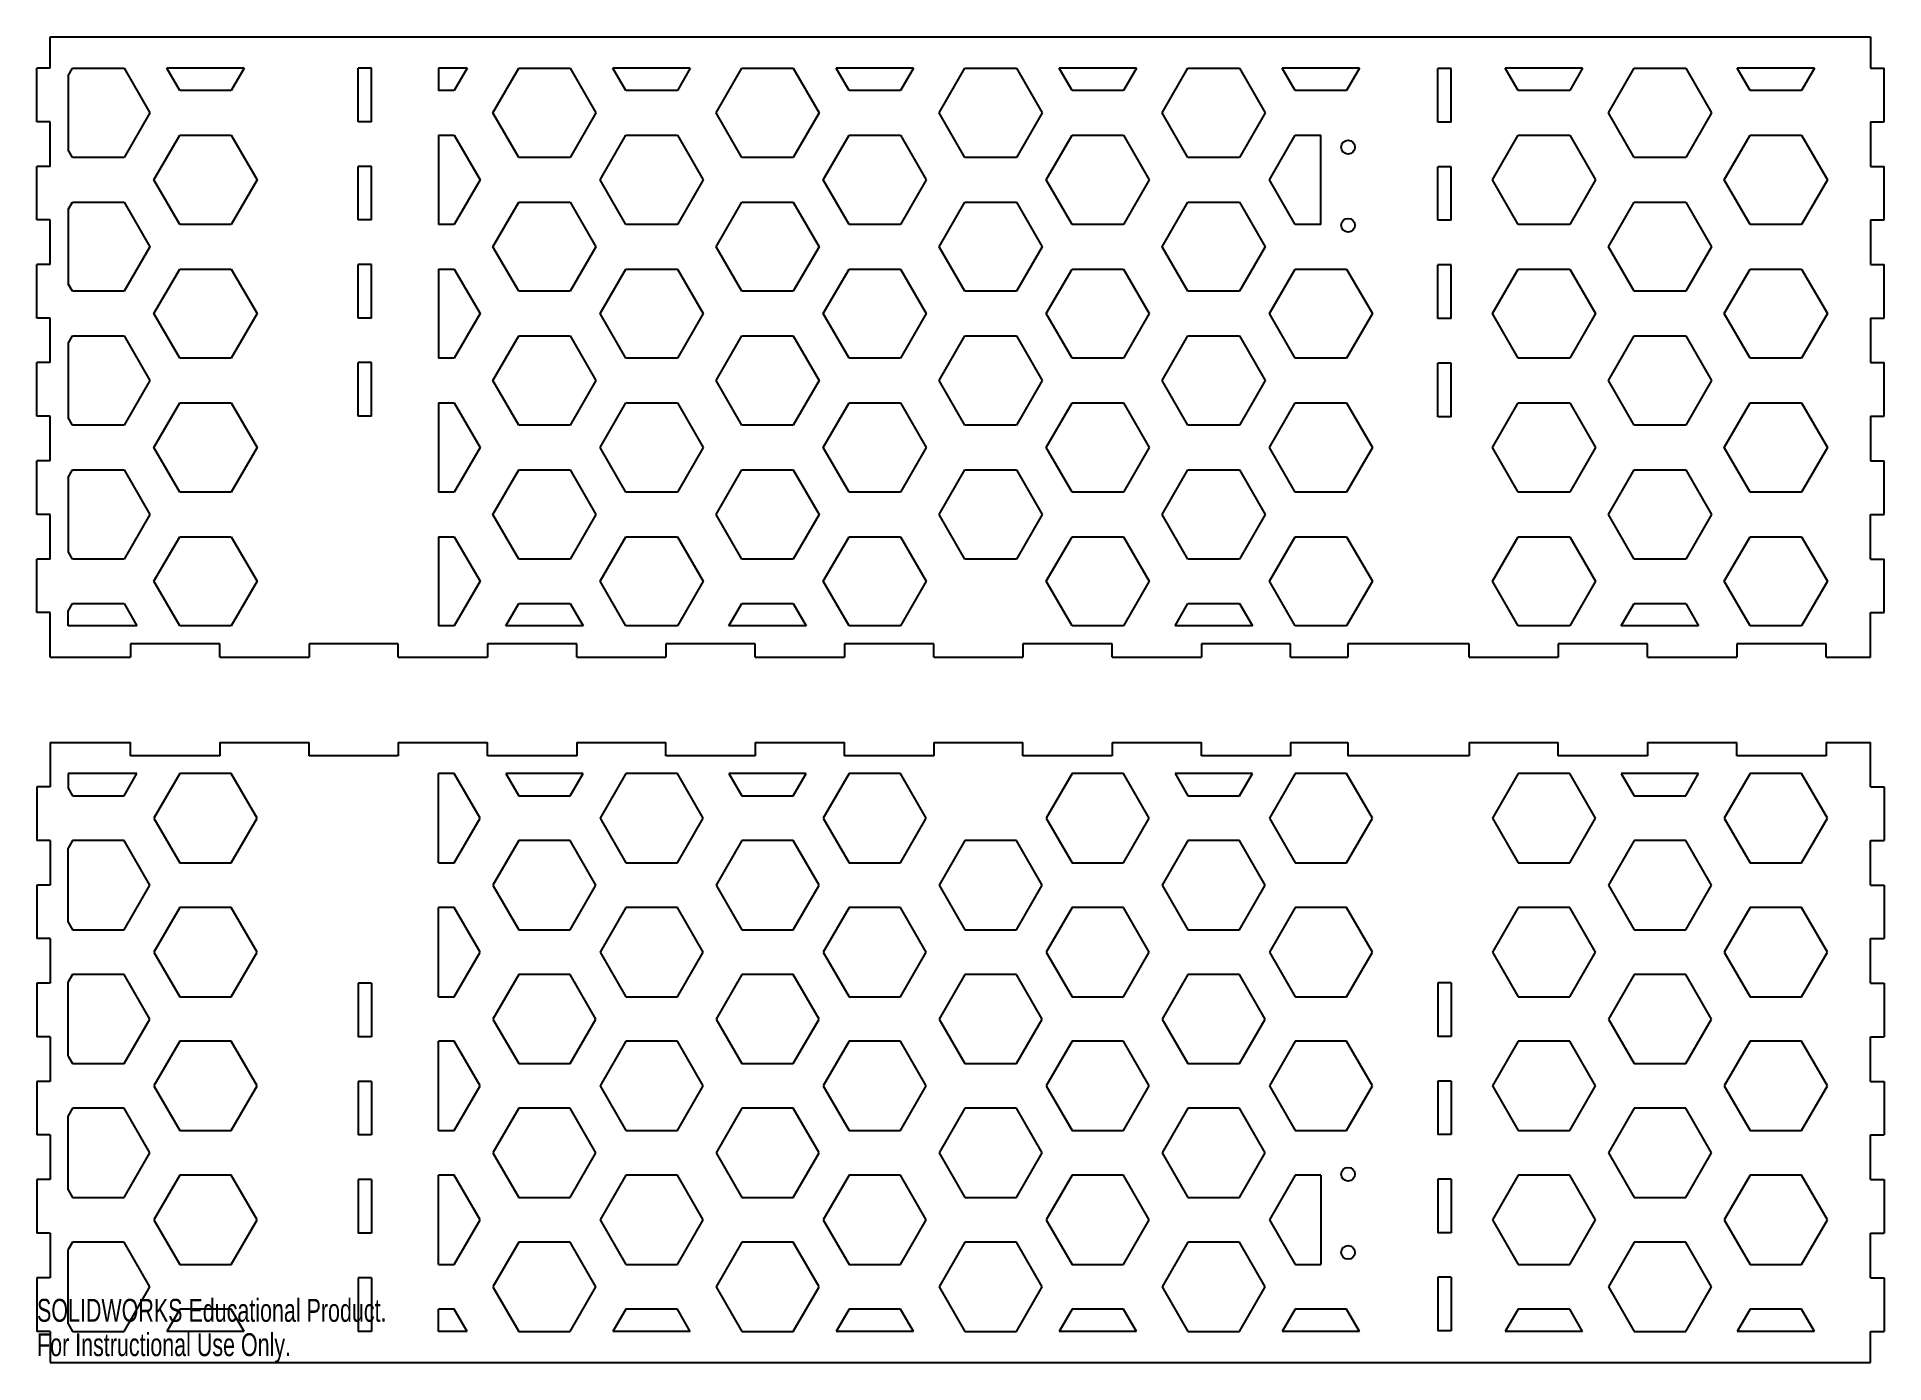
# Model space of a CAD drawing. Header units: inches. Extents: x 0 to 16.3, y 0 to 11.7.
import ezdxf

# ---------------------------------------------------------------- set-up
doc = ezdxf.new("R2010")
doc.units = ezdxf.units.IN
doc.header["$MEASUREMENT"] = 0
doc.styles.add('SLDTEXTSTYLE0', font='TXT', dxfattribs={"width": 0.7})

msp = doc.modelspace()

# ---------------------------------------------------------------- linework, layer by layer
at = {"color": 7, "linetype": 'Continuous', "lineweight": 25}
for p, q in [((0.117, 11.422), (0.117, 11.698)), ((0.117, 11.698), (16.18, 11.698)), ((16.18, 11.698), (16.18, 11.422)), ((0.117, 11.422), (-0.001, 11.422)), ((-0.001, 10.95), (-0.001, 11.422)), ((0.275, 11.355), (0.313, 11.422)), ((0.313, 11.422), (0.768, 11.422)), ((0.768, 11.422), (0.995, 11.028)), ((1.827, 11.422), (1.145, 11.422)), ((1.259, 11.225), (1.145, 11.422)), ((1.827, 11.422), (1.714, 11.225)), ((2.952, 11.422), (2.834, 11.422)), ((2.834, 10.95), (2.834, 11.422)), ((2.952, 10.95), (2.952, 11.422)), ((3.796, 11.422), (3.542, 11.422)), ((3.542, 11.422), (3.542, 11.225)), ((3.796, 11.422), (3.682, 11.225)), ((4.023, 11.028), (4.25, 11.422)), ((4.25, 11.422), (4.705, 11.422)), ((4.705, 11.422), (4.932, 11.028)), ((5.764, 11.422), (5.082, 11.422)), ((5.196, 11.225), (5.082, 11.422)), ((5.764, 11.422), (5.651, 11.225)), ((5.992, 11.028), (6.219, 11.422)), ((6.219, 11.422), (6.673, 11.422)), ((6.673, 11.422), (6.901, 11.028)), ((7.733, 11.422), (7.051, 11.422)), ((7.165, 11.225), (7.051, 11.422)), ((7.733, 11.422), (7.619, 11.225)), ((7.96, 11.028), (8.187, 11.422)), ((8.187, 11.422), (8.642, 11.422)), ((8.642, 11.422), (8.869, 11.028)), ((9.701, 11.422), (9.019, 11.422)), ((9.133, 11.225), (9.019, 11.422)), ((9.701, 11.422), (9.588, 11.225)), ((9.929, 11.028), (10.156, 11.422)), ((10.156, 11.422), (10.611, 11.422)), ((10.611, 11.422), (10.838, 11.028)), ((11.67, 11.422), (10.988, 11.422)), ((11.102, 11.225), (10.988, 11.422)), ((11.67, 11.422), (11.556, 11.225)), ((12.479, 11.418), (12.361, 11.418)), ((12.361, 10.946), (12.361, 11.418)), ((12.479, 10.946), (12.479, 11.418)), ((13.638, 11.422), (12.956, 11.422)), ((13.07, 11.225), (12.956, 11.422)), ((13.638, 11.422), (13.525, 11.225)), ((13.866, 11.028), (14.093, 11.422)), ((14.093, 11.422), (14.548, 11.422)), ((14.548, 11.422), (14.775, 11.028)), ((15.684, 11.422), (15.002, 11.422)), ((15.116, 11.225), (15.002, 11.422)), ((15.684, 11.422), (15.57, 11.225)), ((16.18, 11.422), (16.298, 11.422)), ((16.298, 10.95), (16.298, 11.422)), ((0.275, 11.355), (0.275, 10.702)), ((1.714, 11.225), (1.259, 11.225)), ((3.682, 11.225), (3.542, 11.225)), ((5.651, 11.225), (5.196, 11.225)), ((7.619, 11.225), (7.165, 11.225)), ((9.588, 11.225), (9.133, 11.225)), ((11.556, 11.225), (11.102, 11.225)), ((13.525, 11.225), (13.07, 11.225)), ((15.57, 11.225), (15.116, 11.225)), ((0.117, 10.95), (-0.001, 10.95)), ((0.117, 10.556), (0.117, 10.95)), ((0.995, 11.028), (0.768, 10.635)), ((2.952, 10.95), (2.834, 10.95)), ((4.25, 10.635), (4.023, 11.028)), ((4.932, 11.028), (4.705, 10.635)), ((6.219, 10.635), (5.992, 11.028)), ((6.901, 11.028), (6.673, 10.635)), ((8.187, 10.635), (7.96, 11.028)), ((8.869, 11.028), (8.642, 10.635)), ((10.156, 10.635), (9.929, 11.028)), ((10.838, 11.028), (10.611, 10.635)), ((12.479, 10.946), (12.361, 10.946)), ((14.093, 10.635), (13.866, 11.028)), ((14.775, 11.028), (14.548, 10.635)), ((16.18, 10.95), (16.298, 10.95)), ((16.18, 10.95), (16.18, 10.556)), ((1.032, 10.438), (1.259, 10.832)), ((1.259, 10.832), (1.714, 10.832)), ((1.714, 10.832), (1.941, 10.438)), ((3.542, 10.832), (3.542, 10.044)), ((3.542, 10.832), (3.682, 10.832)), ((3.682, 10.832), (3.909, 10.438)), ((4.969, 10.438), (5.196, 10.832)), ((5.196, 10.832), (5.651, 10.832)), ((5.651, 10.832), (5.878, 10.438)), ((6.937, 10.438), (7.165, 10.832)), ((7.165, 10.832), (7.619, 10.832)), ((7.619, 10.832), (7.846, 10.438)), ((8.906, 10.438), (9.133, 10.832)), ((9.133, 10.832), (9.588, 10.832)), ((9.588, 10.832), (9.815, 10.438)), ((10.874, 10.438), (11.102, 10.832)), ((11.102, 10.832), (11.329, 10.832)), ((11.329, 10.044), (11.329, 10.832)), ((12.843, 10.438), (13.07, 10.832)), ((13.07, 10.832), (13.525, 10.832)), ((13.525, 10.832), (13.752, 10.438)), ((14.888, 10.438), (15.116, 10.832)), ((15.116, 10.832), (15.57, 10.832)), ((15.57, 10.832), (15.798, 10.438)), ((0.313, 10.635), (0.275, 10.702)), ((0.768, 10.635), (0.313, 10.635)), ((4.705, 10.635), (4.25, 10.635)), ((6.673, 10.635), (6.219, 10.635)), ((8.642, 10.635), (8.187, 10.635)), ((10.611, 10.635), (10.156, 10.635)), ((14.548, 10.635), (14.093, 10.635)), ((0.117, 10.556), (-0.001, 10.556)), ((-0.001, 10.084), (-0.001, 10.556)), ((1.259, 10.044), (1.032, 10.438)), ((1.941, 10.438), (1.714, 10.044)), ((2.952, 10.556), (2.834, 10.556)), ((2.834, 10.084), (2.834, 10.556)), ((2.952, 10.084), (2.952, 10.556)), ((3.909, 10.438), (3.682, 10.044)), ((5.196, 10.044), (4.969, 10.438)), ((5.878, 10.438), (5.651, 10.044)), ((7.165, 10.044), (6.937, 10.438)), ((7.846, 10.438), (7.619, 10.044)), ((9.133, 10.044), (8.906, 10.438)), ((9.815, 10.438), (9.588, 10.044)), ((11.102, 10.044), (10.874, 10.438)), ((12.479, 10.552), (12.361, 10.552)), ((12.361, 10.08), (12.361, 10.552)), ((12.479, 10.08), (12.479, 10.552)), ((13.07, 10.044), (12.843, 10.438)), ((13.752, 10.438), (13.525, 10.044)), ((15.116, 10.044), (14.888, 10.438)), ((15.798, 10.438), (15.57, 10.044)), ((16.18, 10.556), (16.298, 10.556)), ((16.298, 10.084), (16.298, 10.556)), ((0.275, 10.174), (0.313, 10.241)), ((0.275, 10.174), (0.275, 9.52)), ((0.313, 10.241), (0.768, 10.241)), ((0.768, 10.241), (0.995, 9.847)), ((4.023, 9.847), (4.25, 10.241)), ((4.25, 10.241), (4.705, 10.241)), ((4.705, 10.241), (4.932, 9.847)), ((5.992, 9.847), (6.219, 10.241)), ((6.219, 10.241), (6.673, 10.241)), ((6.673, 10.241), (6.901, 9.847)), ((7.96, 9.847), (8.187, 10.241)), ((8.187, 10.241), (8.642, 10.241)), ((8.642, 10.241), (8.869, 9.847)), ((9.929, 9.847), (10.156, 10.241)), ((10.156, 10.241), (10.611, 10.241)), ((10.611, 10.241), (10.838, 9.847)), ((13.866, 9.847), (14.093, 10.241)), ((14.093, 10.241), (14.548, 10.241)), ((14.548, 10.241), (14.775, 9.847)), ((0.117, 10.084), (-0.001, 10.084)), ((0.117, 9.69), (0.117, 10.084)), ((1.714, 10.044), (1.259, 10.044)), ((2.952, 10.084), (2.834, 10.084)), ((3.682, 10.044), (3.542, 10.044)), ((5.651, 10.044), (5.196, 10.044)), ((7.619, 10.044), (7.165, 10.044)), ((9.588, 10.044), (9.133, 10.044)), ((11.329, 10.044), (11.102, 10.044)), ((12.479, 10.08), (12.361, 10.08)), ((13.525, 10.044), (13.07, 10.044)), ((15.57, 10.044), (15.116, 10.044)), ((16.18, 10.084), (16.298, 10.084)), ((16.18, 10.084), (16.18, 9.69)), ((0.995, 9.847), (0.768, 9.454)), ((4.25, 9.454), (4.023, 9.847)), ((4.932, 9.847), (4.705, 9.454)), ((6.219, 9.454), (5.992, 9.847)), ((6.901, 9.847), (6.673, 9.454)), ((8.187, 9.454), (7.96, 9.847)), ((8.869, 9.847), (8.642, 9.454)), ((10.156, 9.454), (9.929, 9.847)), ((10.838, 9.847), (10.611, 9.454)), ((14.093, 9.454), (13.866, 9.847)), ((14.775, 9.847), (14.548, 9.454)), ((-0.001, 9.217), (-0.001, 9.69)), ((0.117, 9.69), (-0.001, 9.69)), ((1.032, 9.257), (1.259, 9.65)), ((1.259, 9.65), (1.714, 9.65)), ((1.714, 9.65), (1.941, 9.257)), ((2.952, 9.69), (2.834, 9.69)), ((2.834, 9.217), (2.834, 9.69)), ((2.952, 9.217), (2.952, 9.69)), ((3.542, 9.65), (3.542, 8.863)), ((3.542, 9.65), (3.682, 9.65)), ((3.682, 9.65), (3.909, 9.257)), ((4.969, 9.257), (5.196, 9.65)), ((5.196, 9.65), (5.651, 9.65)), ((5.651, 9.65), (5.878, 9.257)), ((6.937, 9.257), (7.165, 9.65)), ((7.165, 9.65), (7.619, 9.65)), ((7.619, 9.65), (7.846, 9.257)), ((8.906, 9.257), (9.133, 9.65)), ((9.133, 9.65), (9.588, 9.65)), ((9.588, 9.65), (9.815, 9.257)), ((10.874, 9.257), (11.102, 9.65)), ((11.102, 9.65), (11.556, 9.65)), ((11.556, 9.65), (11.783, 9.257)), ((12.479, 9.686), (12.361, 9.686)), ((12.361, 9.213), (12.361, 9.686)), ((12.479, 9.213), (12.479, 9.686)), ((12.843, 9.257), (13.07, 9.65)), ((13.07, 9.65), (13.525, 9.65)), ((13.525, 9.65), (13.752, 9.257)), ((14.888, 9.257), (15.116, 9.65)), ((15.116, 9.65), (15.57, 9.65)), ((15.57, 9.65), (15.798, 9.257)), ((16.18, 9.69), (16.298, 9.69)), ((16.298, 9.217), (16.298, 9.69)), ((0.313, 9.454), (0.275, 9.52)), ((0.768, 9.454), (0.313, 9.454)), ((4.705, 9.454), (4.25, 9.454)), ((6.673, 9.454), (6.219, 9.454)), ((8.642, 9.454), (8.187, 9.454)), ((10.611, 9.454), (10.156, 9.454)), ((14.548, 9.454), (14.093, 9.454)), ((0.117, 9.217), (-0.001, 9.217)), ((0.117, 8.824), (0.117, 9.217)), ((1.259, 8.863), (1.032, 9.257)), ((1.941, 9.257), (1.714, 8.863)), ((2.952, 9.217), (2.834, 9.217)), ((3.909, 9.257), (3.682, 8.863)), ((5.196, 8.863), (4.969, 9.257)), ((5.878, 9.257), (5.651, 8.863)), ((7.165, 8.863), (6.937, 9.257)), ((7.846, 9.257), (7.619, 8.863)), ((9.133, 8.863), (8.906, 9.257)), ((9.815, 9.257), (9.588, 8.863)), ((11.102, 8.863), (10.874, 9.257)), ((11.783, 9.257), (11.556, 8.863)), ((12.479, 9.213), (12.361, 9.213)), ((13.07, 8.863), (12.843, 9.257)), ((13.752, 9.257), (13.525, 8.863)), ((15.116, 8.863), (14.888, 9.257)), ((15.798, 9.257), (15.57, 8.863)), ((16.18, 9.217), (16.298, 9.217)), ((16.18, 9.217), (16.18, 8.824)), ((0.275, 8.993), (0.313, 9.06)), ((0.275, 8.993), (0.275, 8.339)), ((0.313, 9.06), (0.768, 9.06)), ((0.768, 9.06), (0.995, 8.666)), ((4.023, 8.666), (4.25, 9.06)), ((4.25, 9.06), (4.705, 9.06)), ((4.705, 9.06), (4.932, 8.666)), ((5.992, 8.666), (6.219, 9.06)), ((6.219, 9.06), (6.673, 9.06)), ((6.673, 9.06), (6.901, 8.666)), ((7.96, 8.666), (8.187, 9.06)), ((8.187, 9.06), (8.642, 9.06)), ((8.642, 9.06), (8.869, 8.666)), ((9.929, 8.666), (10.156, 9.06)), ((10.156, 9.06), (10.611, 9.06)), ((10.611, 9.06), (10.838, 8.666)), ((13.866, 8.666), (14.093, 9.06)), ((14.093, 9.06), (14.548, 9.06)), ((14.548, 9.06), (14.775, 8.666)), ((-0.001, 8.351), (-0.001, 8.824)), ((0.117, 8.824), (-0.001, 8.824)), ((1.714, 8.863), (1.259, 8.863)), ((2.952, 8.824), (2.834, 8.824)), ((2.834, 8.351), (2.834, 8.824)), ((2.952, 8.351), (2.952, 8.824)), ((3.682, 8.863), (3.542, 8.863)), ((5.651, 8.863), (5.196, 8.863)), ((7.619, 8.863), (7.165, 8.863)), ((9.588, 8.863), (9.133, 8.863)), ((11.556, 8.863), (11.102, 8.863)), ((12.479, 8.82), (12.361, 8.82)), ((12.361, 8.347), (12.361, 8.82)), ((12.479, 8.347), (12.479, 8.82)), ((13.525, 8.863), (13.07, 8.863)), ((15.57, 8.863), (15.116, 8.863)), ((16.18, 8.824), (16.298, 8.824)), ((16.298, 8.351), (16.298, 8.824)), ((0.995, 8.666), (0.768, 8.272)), ((4.25, 8.272), (4.023, 8.666)), ((4.932, 8.666), (4.705, 8.272)), ((6.219, 8.272), (5.992, 8.666)), ((6.901, 8.666), (6.673, 8.272)), ((8.187, 8.272), (7.96, 8.666)), ((8.869, 8.666), (8.642, 8.272)), ((10.156, 8.272), (9.929, 8.666)), ((10.838, 8.666), (10.611, 8.272)), ((14.093, 8.272), (13.866, 8.666)), ((14.775, 8.666), (14.548, 8.272)), ((0.117, 8.351), (-0.001, 8.351)), ((0.117, 7.958), (0.117, 8.351)), ((0.313, 8.272), (0.275, 8.339)), ((1.032, 8.076), (1.259, 8.469)), ((1.259, 8.469), (1.714, 8.469)), ((1.714, 8.469), (1.941, 8.076)), ((2.952, 8.351), (2.834, 8.351)), ((3.542, 8.469), (3.542, 7.682)), ((3.542, 8.469), (3.682, 8.469)), ((3.682, 8.469), (3.909, 8.076)), ((4.969, 8.076), (5.196, 8.469)), ((5.196, 8.469), (5.651, 8.469)), ((5.651, 8.469), (5.878, 8.076)), ((6.937, 8.076), (7.165, 8.469)), ((7.165, 8.469), (7.619, 8.469)), ((7.619, 8.469), (7.846, 8.076)), ((8.906, 8.076), (9.133, 8.469)), ((9.133, 8.469), (9.588, 8.469)), ((9.588, 8.469), (9.815, 8.076)), ((10.874, 8.076), (11.102, 8.469)), ((11.102, 8.469), (11.556, 8.469)), ((11.556, 8.469), (11.783, 8.076)), ((12.479, 8.347), (12.361, 8.347)), ((12.843, 8.076), (13.07, 8.469)), ((13.07, 8.469), (13.525, 8.469)), ((13.525, 8.469), (13.752, 8.076)), ((14.888, 8.076), (15.116, 8.469)), ((15.116, 8.469), (15.57, 8.469)), ((15.57, 8.469), (15.798, 8.076)), ((16.18, 8.351), (16.298, 8.351)), ((16.18, 8.351), (16.18, 7.958)), ((0.768, 8.272), (0.313, 8.272)), ((4.705, 8.272), (4.25, 8.272)), ((6.673, 8.272), (6.219, 8.272)), ((8.642, 8.272), (8.187, 8.272)), ((10.611, 8.272), (10.156, 8.272)), ((14.548, 8.272), (14.093, 8.272)), ((1.259, 7.682), (1.032, 8.076)), ((1.941, 8.076), (1.714, 7.682)), ((3.909, 8.076), (3.682, 7.682)), ((5.196, 7.682), (4.969, 8.076)), ((5.878, 8.076), (5.651, 7.682)), ((7.165, 7.682), (6.937, 8.076)), ((7.846, 8.076), (7.619, 7.682)), ((9.133, 7.682), (8.906, 8.076)), ((9.815, 8.076), (9.588, 7.682)), ((11.102, 7.682), (10.874, 8.076)), ((11.783, 8.076), (11.556, 7.682)), ((13.07, 7.682), (12.843, 8.076)), ((13.752, 8.076), (13.525, 7.682)), ((15.116, 7.682), (14.888, 8.076)), ((15.798, 8.076), (15.57, 7.682)), ((-0.001, 7.485), (-0.001, 7.958)), ((0.117, 7.958), (-0.001, 7.958)), ((0.275, 7.812), (0.313, 7.879)), ((0.313, 7.879), (0.768, 7.879)), ((0.768, 7.879), (0.995, 7.485)), ((4.023, 7.485), (4.25, 7.879)), ((4.25, 7.879), (4.705, 7.879)), ((4.705, 7.879), (4.932, 7.485)), ((5.992, 7.485), (6.219, 7.879)), ((6.219, 7.879), (6.673, 7.879)), ((6.673, 7.879), (6.901, 7.485)), ((7.96, 7.485), (8.187, 7.879)), ((8.187, 7.879), (8.642, 7.879)), ((8.642, 7.879), (8.869, 7.485)), ((9.929, 7.485), (10.156, 7.879)), ((10.156, 7.879), (10.611, 7.879)), ((10.611, 7.879), (10.838, 7.485)), ((13.866, 7.485), (14.093, 7.879)), ((14.093, 7.879), (14.548, 7.879)), ((14.548, 7.879), (14.775, 7.485)), ((16.18, 7.958), (16.298, 7.958)), ((16.298, 7.485), (16.298, 7.958)), ((0.275, 7.812), (0.275, 7.158)), ((1.714, 7.682), (1.259, 7.682)), ((3.682, 7.682), (3.542, 7.682)), ((5.651, 7.682), (5.196, 7.682)), ((7.619, 7.682), (7.165, 7.682)), ((9.588, 7.682), (9.133, 7.682)), ((11.556, 7.682), (11.102, 7.682)), ((13.525, 7.682), (13.07, 7.682)), ((15.57, 7.682), (15.116, 7.682)), ((0.117, 7.485), (-0.001, 7.485)), ((0.117, 7.091), (0.117, 7.485)), ((0.995, 7.485), (0.768, 7.091)), ((4.25, 7.091), (4.023, 7.485)), ((4.932, 7.485), (4.705, 7.091)), ((6.219, 7.091), (5.992, 7.485)), ((6.901, 7.485), (6.673, 7.091)), ((8.187, 7.091), (7.96, 7.485)), ((8.869, 7.485), (8.642, 7.091)), ((10.156, 7.091), (9.929, 7.485)), ((10.838, 7.485), (10.611, 7.091)), ((14.093, 7.091), (13.866, 7.485)), ((14.775, 7.485), (14.548, 7.091)), ((16.18, 7.485), (16.298, 7.485)), ((16.18, 7.091), (16.18, 7.485)), ((1.032, 6.895), (1.259, 7.288)), ((1.259, 7.288), (1.714, 7.288)), ((1.714, 7.288), (1.941, 6.895)), ((3.542, 7.288), (3.542, 6.501)), ((3.542, 7.288), (3.682, 7.288)), ((3.682, 7.288), (3.909, 6.895)), ((4.969, 6.895), (5.196, 7.288)), ((5.196, 7.288), (5.651, 7.288)), ((5.651, 7.288), (5.878, 6.895)), ((6.937, 6.895), (7.165, 7.288)), ((7.165, 7.288), (7.619, 7.288)), ((7.619, 7.288), (7.846, 6.895)), ((8.906, 6.895), (9.133, 7.288)), ((9.133, 7.288), (9.588, 7.288)), ((9.588, 7.288), (9.815, 6.895)), ((10.874, 6.895), (11.102, 7.288)), ((11.102, 7.288), (11.556, 7.288)), ((11.556, 7.288), (11.783, 6.895)), ((12.843, 6.895), (13.07, 7.288)), ((13.07, 7.288), (13.525, 7.288)), ((13.525, 7.288), (13.752, 6.895)), ((14.888, 6.895), (15.116, 7.288)), ((15.116, 7.288), (15.57, 7.288)), ((15.57, 7.288), (15.798, 6.895)), ((-0.001, 6.619), (-0.001, 7.091)), ((0.117, 7.091), (-0.001, 7.091)), ((0.313, 7.091), (0.275, 7.158)), ((0.768, 7.091), (0.313, 7.091)), ((4.705, 7.091), (4.25, 7.091)), ((6.673, 7.091), (6.219, 7.091)), ((8.642, 7.091), (8.187, 7.091)), ((10.611, 7.091), (10.156, 7.091)), ((14.548, 7.091), (14.093, 7.091)), ((16.18, 7.091), (16.298, 7.091)), ((16.298, 6.619), (16.298, 7.091)), ((1.259, 6.501), (1.032, 6.895)), ((1.941, 6.895), (1.714, 6.501)), ((3.909, 6.895), (3.682, 6.501)), ((5.196, 6.501), (4.969, 6.895)), ((5.878, 6.895), (5.651, 6.501)), ((7.165, 6.501), (6.937, 6.895)), ((7.846, 6.895), (7.619, 6.501)), ((9.133, 6.501), (8.906, 6.895)), ((9.815, 6.895), (9.588, 6.501)), ((11.102, 6.501), (10.874, 6.895)), ((11.783, 6.895), (11.556, 6.501)), ((13.07, 6.501), (12.843, 6.895)), ((13.752, 6.895), (13.525, 6.501)), ((15.116, 6.501), (14.888, 6.895)), ((15.798, 6.895), (15.57, 6.501)), ((0.275, 6.631), (0.313, 6.698)), ((0.313, 6.698), (0.768, 6.698)), ((0.768, 6.698), (0.882, 6.501)), ((4.137, 6.501), (4.25, 6.698)), ((4.25, 6.698), (4.705, 6.698)), ((4.705, 6.698), (4.819, 6.501)), ((6.105, 6.501), (6.219, 6.698)), ((6.219, 6.698), (6.673, 6.698)), ((6.673, 6.698), (6.787, 6.501)), ((10.042, 6.501), (10.156, 6.698)), ((10.156, 6.698), (10.611, 6.698)), ((10.611, 6.698), (10.724, 6.501)), ((13.979, 6.501), (14.093, 6.698)), ((14.093, 6.698), (14.548, 6.698)), ((14.548, 6.698), (14.661, 6.501)), ((0.117, 6.619), (-0.001, 6.619)), ((0.117, 6.225), (0.117, 6.619)), ((0.275, 6.501), (0.275, 6.631)), ((16.18, 6.619), (16.298, 6.619)), ((16.18, 6.225), (16.18, 6.619)), ((0.882, 6.501), (0.275, 6.501)), ((1.714, 6.501), (1.259, 6.501)), ((3.682, 6.501), (3.542, 6.501)), ((4.819, 6.501), (4.137, 6.501)), ((5.651, 6.501), (5.196, 6.501)), ((6.787, 6.501), (6.105, 6.501)), ((7.619, 6.501), (7.165, 6.501)), ((9.588, 6.501), (9.133, 6.501)), ((10.724, 6.501), (10.042, 6.501)), ((11.556, 6.501), (11.102, 6.501)), ((13.525, 6.501), (13.07, 6.501)), ((14.661, 6.501), (13.979, 6.501)), ((15.57, 6.501), (15.116, 6.501)), ((0.117, 6.225), (0.826, 6.225)), ((1.613, 6.343), (0.826, 6.343)), ((0.826, 6.343), (0.826, 6.225)), ((1.613, 6.225), (1.613, 6.343)), ((1.613, 6.225), (2.401, 6.225)), ((3.188, 6.343), (2.401, 6.343)), ((2.401, 6.343), (2.401, 6.225)), ((3.188, 6.225), (3.188, 6.343)), ((3.188, 6.225), (3.976, 6.225)), ((4.763, 6.343), (3.976, 6.343)), ((3.976, 6.343), (3.976, 6.225)), ((4.763, 6.225), (4.763, 6.343)), ((4.763, 6.225), (5.55, 6.225)), ((6.338, 6.343), (5.55, 6.343)), ((5.55, 6.343), (5.55, 6.225)), ((6.338, 6.225), (6.338, 6.343)), ((6.338, 6.225), (7.125, 6.225)), ((7.913, 6.343), (7.125, 6.343)), ((7.125, 6.343), (7.125, 6.225)), ((7.913, 6.225), (7.913, 6.343)), ((7.913, 6.225), (8.7, 6.225)), ((9.487, 6.343), (8.7, 6.343)), ((8.7, 6.343), (8.7, 6.225)), ((9.487, 6.225), (9.487, 6.343)), ((9.487, 6.225), (10.275, 6.225)), ((11.062, 6.343), (10.275, 6.343)), ((10.275, 6.343), (10.275, 6.225)), ((11.062, 6.225), (11.062, 6.343)), ((11.062, 6.225), (11.566, 6.225)), ((12.637, 6.343), (11.566, 6.343)), ((11.566, 6.343), (11.566, 6.225)), ((12.637, 6.225), (12.637, 6.343)), ((12.637, 6.225), (13.424, 6.225)), ((14.212, 6.343), (13.424, 6.343)), ((13.424, 6.343), (13.424, 6.225)), ((14.212, 6.225), (14.212, 6.343)), ((14.212, 6.225), (14.999, 6.225)), ((15.787, 6.343), (14.999, 6.343)), ((14.999, 6.343), (14.999, 6.225)), ((15.787, 6.225), (15.787, 6.343)), ((15.787, 6.225), (16.18, 6.225)), ((0.117, 5.474), (0.117, 5.08)), ((0.117, 5.474), (0.826, 5.474)), ((0.826, 5.356), (0.826, 5.474)), ((1.613, 5.474), (1.613, 5.356)), ((1.613, 5.474), (2.401, 5.474)), ((2.401, 5.356), (2.401, 5.474)), ((3.188, 5.474), (3.188, 5.356)), ((3.188, 5.474), (3.976, 5.474)), ((3.976, 5.356), (3.976, 5.474)), ((4.763, 5.474), (4.763, 5.356)), ((4.763, 5.474), (5.55, 5.474)), ((5.55, 5.356), (5.55, 5.474)), ((6.338, 5.474), (6.338, 5.356)), ((6.338, 5.474), (7.125, 5.474)), ((7.125, 5.356), (7.125, 5.474)), ((7.913, 5.474), (7.913, 5.356)), ((7.913, 5.474), (8.7, 5.474)), ((8.7, 5.356), (8.7, 5.474)), ((9.487, 5.474), (9.487, 5.356)), ((9.487, 5.474), (10.275, 5.474)), ((10.275, 5.356), (10.275, 5.474)), ((11.062, 5.474), (11.062, 5.356)), ((11.062, 5.474), (11.566, 5.474)), ((11.566, 5.474), (11.566, 5.356)), ((12.637, 5.474), (12.637, 5.356)), ((12.637, 5.474), (13.424, 5.474)), ((13.424, 5.356), (13.424, 5.474)), ((14.212, 5.474), (14.212, 5.356)), ((14.212, 5.474), (14.999, 5.474)), ((14.999, 5.356), (14.999, 5.474)), ((15.787, 5.474), (15.787, 5.356)), ((15.787, 5.474), (16.18, 5.474)), ((16.18, 5.08), (16.18, 5.474)), ((1.613, 5.356), (0.826, 5.356)), ((3.188, 5.356), (2.401, 5.356)), ((4.763, 5.356), (3.976, 5.356)), ((6.338, 5.356), (5.55, 5.356)), ((7.913, 5.356), (7.125, 5.356)), ((9.487, 5.356), (8.7, 5.356)), ((11.062, 5.356), (10.275, 5.356)), ((12.637, 5.356), (11.566, 5.356)), ((14.212, 5.356), (13.424, 5.356)), ((15.787, 5.356), (14.999, 5.356)), ((-0.001, 5.08), (-0.001, 4.608)), ((0.117, 5.08), (-0.001, 5.08)), ((0.882, 5.199), (0.275, 5.199)), ((0.275, 5.199), (0.275, 5.069)), ((0.275, 5.069), (0.313, 5.002)), ((0.768, 5.002), (0.882, 5.199)), ((1.259, 5.199), (1.032, 4.805)), ((1.714, 5.199), (1.259, 5.199)), ((1.941, 4.805), (1.714, 5.199)), ((3.682, 5.199), (3.542, 5.199)), ((3.542, 4.411), (3.542, 5.199)), ((3.909, 4.805), (3.682, 5.199)), ((4.137, 5.199), (4.25, 5.002)), ((4.819, 5.199), (4.137, 5.199)), ((4.705, 5.002), (4.819, 5.199)), ((5.196, 5.199), (4.969, 4.805)), ((5.651, 5.199), (5.196, 5.199)), ((5.878, 4.805), (5.651, 5.199)), ((6.105, 5.199), (6.219, 5.002)), ((6.787, 5.199), (6.105, 5.199)), ((6.673, 5.002), (6.787, 5.199)), ((7.165, 5.199), (6.937, 4.805)), ((7.619, 5.199), (7.165, 5.199)), ((7.846, 4.805), (7.619, 5.199)), ((9.133, 5.199), (8.906, 4.805)), ((9.588, 5.199), (9.133, 5.199)), ((9.815, 4.805), (9.588, 5.199)), ((10.724, 5.199), (10.042, 5.199)), ((10.042, 5.199), (10.156, 5.002)), ((10.611, 5.002), (10.724, 5.199)), ((11.102, 5.199), (10.874, 4.805)), ((11.556, 5.199), (11.102, 5.199)), ((11.783, 4.805), (11.556, 5.199)), ((13.07, 5.199), (12.843, 4.805)), ((13.525, 5.199), (13.07, 5.199)), ((13.752, 4.805), (13.525, 5.199)), ((13.979, 5.199), (14.093, 5.002)), ((14.661, 5.199), (13.979, 5.199)), ((14.548, 5.002), (14.661, 5.199)), ((15.116, 5.199), (14.888, 4.805)), ((15.57, 5.199), (15.116, 5.199)), ((15.798, 4.805), (15.57, 5.199)), ((16.18, 5.08), (16.298, 5.08)), ((16.298, 5.08), (16.298, 4.608)), ((0.313, 5.002), (0.768, 5.002)), ((4.25, 5.002), (4.705, 5.002)), ((6.219, 5.002), (6.673, 5.002)), ((10.156, 5.002), (10.611, 5.002)), ((14.093, 5.002), (14.548, 5.002)), ((1.032, 4.805), (1.259, 4.411)), ((1.714, 4.411), (1.941, 4.805)), ((3.682, 4.411), (3.909, 4.805)), ((4.969, 4.805), (5.196, 4.411)), ((5.651, 4.411), (5.878, 4.805)), ((6.937, 4.805), (7.165, 4.411)), ((7.619, 4.411), (7.846, 4.805)), ((8.906, 4.805), (9.133, 4.411)), ((9.588, 4.411), (9.815, 4.805)), ((10.874, 4.805), (11.102, 4.411)), ((11.556, 4.411), (11.783, 4.805)), ((12.843, 4.805), (13.07, 4.411)), ((13.525, 4.411), (13.752, 4.805)), ((14.888, 4.805), (15.116, 4.411)), ((15.57, 4.411), (15.798, 4.805)), ((0.117, 4.608), (-0.001, 4.608)), ((0.117, 4.608), (0.117, 4.214)), ((0.313, 4.608), (0.275, 4.541)), ((0.768, 4.608), (0.313, 4.608)), ((0.995, 4.214), (0.768, 4.608)), ((4.25, 4.608), (4.023, 4.214)), ((4.705, 4.608), (4.25, 4.608)), ((4.932, 4.214), (4.705, 4.608)), ((6.219, 4.608), (5.992, 4.214)), ((6.673, 4.608), (6.219, 4.608)), ((6.901, 4.214), (6.673, 4.608)), ((8.187, 4.608), (7.96, 4.214)), ((8.642, 4.608), (8.187, 4.608)), ((8.869, 4.214), (8.642, 4.608)), ((10.156, 4.608), (9.929, 4.214)), ((10.611, 4.608), (10.156, 4.608)), ((10.838, 4.214), (10.611, 4.608)), ((14.093, 4.608), (13.866, 4.214)), ((14.548, 4.608), (14.093, 4.608)), ((14.775, 4.214), (14.548, 4.608)), ((16.18, 4.608), (16.298, 4.608)), ((16.18, 4.214), (16.18, 4.608)), ((0.275, 3.887), (0.275, 4.541)), ((1.259, 4.411), (1.714, 4.411)), ((3.542, 4.411), (3.682, 4.411)), ((5.196, 4.411), (5.651, 4.411)), ((7.165, 4.411), (7.619, 4.411)), ((9.133, 4.411), (9.588, 4.411)), ((11.102, 4.411), (11.556, 4.411)), ((13.07, 4.411), (13.525, 4.411)), ((15.116, 4.411), (15.57, 4.411)), ((-0.001, 4.214), (-0.001, 3.742)), ((0.117, 4.214), (-0.001, 4.214)), ((0.768, 3.821), (0.995, 4.214)), ((4.023, 4.214), (4.25, 3.821)), ((4.705, 3.821), (4.932, 4.214)), ((5.992, 4.214), (6.219, 3.821)), ((6.673, 3.821), (6.901, 4.214)), ((7.96, 4.214), (8.187, 3.821)), ((8.642, 3.821), (8.869, 4.214)), ((9.929, 4.214), (10.156, 3.821)), ((10.611, 3.821), (10.838, 4.214)), ((13.866, 4.214), (14.093, 3.821)), ((14.548, 3.821), (14.775, 4.214)), ((16.18, 4.214), (16.298, 4.214)), ((16.298, 4.214), (16.298, 3.742)), ((1.259, 4.017), (1.032, 3.624)), ((1.714, 4.017), (1.259, 4.017)), ((1.941, 3.624), (1.714, 4.017)), ((3.682, 4.017), (3.542, 4.017)), ((3.542, 3.23), (3.542, 4.017)), ((3.909, 3.624), (3.682, 4.017)), ((5.196, 4.017), (4.969, 3.624)), ((5.651, 4.017), (5.196, 4.017)), ((5.878, 3.624), (5.651, 4.017)), ((7.165, 4.017), (6.937, 3.624)), ((7.619, 4.017), (7.165, 4.017)), ((7.846, 3.624), (7.619, 4.017)), ((9.133, 4.017), (8.906, 3.624)), ((9.588, 4.017), (9.133, 4.017)), ((9.815, 3.624), (9.588, 4.017)), ((11.102, 4.017), (10.874, 3.624)), ((11.556, 4.017), (11.102, 4.017)), ((11.783, 3.624), (11.556, 4.017)), ((13.07, 4.017), (12.843, 3.624)), ((13.525, 4.017), (13.07, 4.017)), ((13.752, 3.624), (13.525, 4.017)), ((15.116, 4.017), (14.888, 3.624)), ((15.57, 4.017), (15.116, 4.017)), ((15.798, 3.624), (15.57, 4.017)), ((0.275, 3.887), (0.313, 3.821)), ((0.313, 3.821), (0.768, 3.821)), ((4.25, 3.821), (4.705, 3.821)), ((6.219, 3.821), (6.673, 3.821)), ((8.187, 3.821), (8.642, 3.821)), ((10.156, 3.821), (10.611, 3.821)), ((14.093, 3.821), (14.548, 3.821)), ((0.117, 3.742), (-0.001, 3.742)), ((0.117, 3.742), (0.117, 3.348)), ((1.032, 3.624), (1.259, 3.23)), ((1.714, 3.23), (1.941, 3.624)), ((3.682, 3.23), (3.909, 3.624)), ((4.969, 3.624), (5.196, 3.23)), ((5.651, 3.23), (5.878, 3.624)), ((6.937, 3.624), (7.165, 3.23)), ((7.619, 3.23), (7.846, 3.624)), ((8.906, 3.624), (9.133, 3.23)), ((9.588, 3.23), (9.815, 3.624)), ((10.874, 3.624), (11.102, 3.23)), ((11.556, 3.23), (11.783, 3.624)), ((12.843, 3.624), (13.07, 3.23)), ((13.525, 3.23), (13.752, 3.624)), ((14.888, 3.624), (15.116, 3.23)), ((15.57, 3.23), (15.798, 3.624)), ((16.18, 3.742), (16.298, 3.742)), ((16.18, 3.348), (16.18, 3.742)), ((0.313, 3.427), (0.275, 3.36)), ((0.768, 3.427), (0.313, 3.427)), ((0.995, 3.033), (0.768, 3.427)), ((4.25, 3.427), (4.023, 3.033)), ((4.705, 3.427), (4.25, 3.427)), ((4.932, 3.033), (4.705, 3.427)), ((6.219, 3.427), (5.992, 3.033)), ((6.673, 3.427), (6.219, 3.427)), ((6.901, 3.033), (6.673, 3.427)), ((8.187, 3.427), (7.96, 3.033)), ((8.642, 3.427), (8.187, 3.427)), ((8.869, 3.033), (8.642, 3.427)), ((10.156, 3.427), (9.929, 3.033)), ((10.611, 3.427), (10.156, 3.427)), ((10.838, 3.033), (10.611, 3.427)), ((14.093, 3.427), (13.866, 3.033)), ((14.548, 3.427), (14.093, 3.427)), ((14.775, 3.033), (14.548, 3.427)), ((-0.001, 3.348), (-0.001, 2.876)), ((0.117, 3.348), (-0.001, 3.348)), ((0.275, 2.706), (0.275, 3.36)), ((2.952, 3.348), (2.834, 3.348)), ((2.834, 3.348), (2.834, 2.876)), ((2.952, 3.348), (2.952, 2.876)), ((12.361, 3.352), (12.361, 2.88)), ((12.479, 3.352), (12.361, 3.352)), ((12.479, 3.352), (12.479, 2.88)), ((16.18, 3.348), (16.298, 3.348)), ((16.298, 3.348), (16.298, 2.876)), ((1.259, 3.23), (1.714, 3.23)), ((3.542, 3.23), (3.682, 3.23)), ((5.196, 3.23), (5.651, 3.23)), ((7.165, 3.23), (7.619, 3.23)), ((9.133, 3.23), (9.588, 3.23)), ((11.102, 3.23), (11.556, 3.23)), ((13.07, 3.23), (13.525, 3.23)), ((15.116, 3.23), (15.57, 3.23)), ((0.768, 2.639), (0.995, 3.033)), ((4.023, 3.033), (4.25, 2.639)), ((4.705, 2.639), (4.932, 3.033)), ((5.992, 3.033), (6.219, 2.639)), ((6.673, 2.639), (6.901, 3.033)), ((7.96, 3.033), (8.187, 2.639)), ((8.642, 2.639), (8.869, 3.033)), ((9.929, 3.033), (10.156, 2.639)), ((10.611, 2.639), (10.838, 3.033)), ((13.866, 3.033), (14.093, 2.639)), ((14.548, 2.639), (14.775, 3.033)), ((0.117, 2.876), (-0.001, 2.876)), ((0.117, 2.876), (0.117, 2.482)), ((1.259, 2.836), (1.032, 2.443)), ((1.714, 2.836), (1.259, 2.836)), ((1.941, 2.443), (1.714, 2.836)), ((2.952, 2.876), (2.834, 2.876)), ((3.682, 2.836), (3.542, 2.836)), ((3.542, 2.049), (3.542, 2.836)), ((3.909, 2.443), (3.682, 2.836)), ((5.196, 2.836), (4.969, 2.443)), ((5.651, 2.836), (5.196, 2.836)), ((5.878, 2.443), (5.651, 2.836)), ((7.165, 2.836), (6.937, 2.443)), ((7.619, 2.836), (7.165, 2.836)), ((7.846, 2.443), (7.619, 2.836)), ((9.133, 2.836), (8.906, 2.443)), ((9.588, 2.836), (9.133, 2.836)), ((9.815, 2.443), (9.588, 2.836)), ((11.102, 2.836), (10.874, 2.443)), ((11.556, 2.836), (11.102, 2.836)), ((11.783, 2.443), (11.556, 2.836)), ((12.479, 2.88), (12.361, 2.88)), ((13.07, 2.836), (12.843, 2.443)), ((13.525, 2.836), (13.07, 2.836)), ((13.752, 2.443), (13.525, 2.836)), ((15.116, 2.836), (14.888, 2.443)), ((15.57, 2.836), (15.116, 2.836)), ((15.798, 2.443), (15.57, 2.836)), ((16.18, 2.876), (16.298, 2.876)), ((16.18, 2.482), (16.18, 2.876)), ((0.275, 2.706), (0.313, 2.639)), ((0.313, 2.639), (0.768, 2.639)), ((4.25, 2.639), (4.705, 2.639)), ((6.219, 2.639), (6.673, 2.639)), ((8.187, 2.639), (8.642, 2.639)), ((10.156, 2.639), (10.611, 2.639)), ((14.093, 2.639), (14.548, 2.639)), ((-0.001, 2.482), (-0.001, 2.01)), ((0.117, 2.482), (-0.001, 2.482)), ((2.952, 2.482), (2.834, 2.482)), ((2.834, 2.482), (2.834, 2.01)), ((2.952, 2.482), (2.952, 2.01)), ((12.361, 2.486), (12.361, 2.013)), ((12.479, 2.486), (12.361, 2.486)), ((12.479, 2.486), (12.479, 2.013)), ((16.18, 2.482), (16.298, 2.482)), ((16.298, 2.482), (16.298, 2.01)), ((1.032, 2.443), (1.259, 2.049)), ((1.714, 2.049), (1.941, 2.443)), ((3.682, 2.049), (3.909, 2.443)), ((4.969, 2.443), (5.196, 2.049)), ((5.651, 2.049), (5.878, 2.443)), ((6.937, 2.443), (7.165, 2.049)), ((7.619, 2.049), (7.846, 2.443)), ((8.906, 2.443), (9.133, 2.049)), ((9.588, 2.049), (9.815, 2.443)), ((10.874, 2.443), (11.102, 2.049)), ((11.556, 2.049), (11.783, 2.443)), ((12.843, 2.443), (13.07, 2.049)), ((13.525, 2.049), (13.752, 2.443)), ((14.888, 2.443), (15.116, 2.049)), ((15.57, 2.049), (15.798, 2.443)), ((0.313, 2.246), (0.275, 2.179)), ((0.275, 1.525), (0.275, 2.179)), ((0.768, 2.246), (0.313, 2.246)), ((0.995, 1.852), (0.768, 2.246)), ((4.25, 2.246), (4.023, 1.852)), ((4.705, 2.246), (4.25, 2.246)), ((4.932, 1.852), (4.705, 2.246)), ((6.219, 2.246), (5.992, 1.852)), ((6.673, 2.246), (6.219, 2.246)), ((6.901, 1.852), (6.673, 2.246)), ((8.187, 2.246), (7.96, 1.852)), ((8.642, 2.246), (8.187, 2.246)), ((8.869, 1.852), (8.642, 2.246)), ((10.156, 2.246), (9.929, 1.852)), ((10.611, 2.246), (10.156, 2.246)), ((10.838, 1.852), (10.611, 2.246)), ((14.093, 2.246), (13.866, 1.852)), ((14.548, 2.246), (14.093, 2.246)), ((14.775, 1.852), (14.548, 2.246)), ((0.117, 2.01), (-0.001, 2.01)), ((0.117, 2.01), (0.117, 1.616)), ((1.259, 2.049), (1.714, 2.049)), ((2.952, 2.01), (2.834, 2.01)), ((3.542, 2.049), (3.682, 2.049)), ((5.196, 2.049), (5.651, 2.049)), ((7.165, 2.049), (7.619, 2.049)), ((9.133, 2.049), (9.588, 2.049)), ((11.102, 2.049), (11.556, 2.049)), ((12.479, 2.013), (12.361, 2.013)), ((13.07, 2.049), (13.525, 2.049)), ((15.116, 2.049), (15.57, 2.049)), ((16.18, 2.01), (16.298, 2.01)), ((16.18, 1.616), (16.18, 2.01)), ((0.768, 1.458), (0.995, 1.852)), ((4.023, 1.852), (4.25, 1.458)), ((4.705, 1.458), (4.932, 1.852)), ((5.992, 1.852), (6.219, 1.458)), ((6.673, 1.458), (6.901, 1.852)), ((7.96, 1.852), (8.187, 1.458)), ((8.642, 1.458), (8.869, 1.852)), ((9.929, 1.852), (10.156, 1.458)), ((10.611, 1.458), (10.838, 1.852)), ((13.866, 1.852), (14.093, 1.458)), ((14.548, 1.458), (14.775, 1.852)), ((1.259, 1.655), (1.032, 1.262)), ((1.714, 1.655), (1.259, 1.655)), ((1.941, 1.262), (1.714, 1.655)), ((3.682, 1.655), (3.542, 1.655)), ((3.542, 0.868), (3.542, 1.655)), ((3.909, 1.262), (3.682, 1.655)), ((5.196, 1.655), (4.969, 1.262)), ((5.651, 1.655), (5.196, 1.655)), ((5.878, 1.262), (5.651, 1.655)), ((7.165, 1.655), (6.937, 1.262)), ((7.619, 1.655), (7.165, 1.655)), ((7.846, 1.262), (7.619, 1.655)), ((9.133, 1.655), (8.906, 1.262)), ((9.588, 1.655), (9.133, 1.655)), ((9.815, 1.262), (9.588, 1.655)), ((11.102, 1.655), (10.874, 1.262)), ((11.329, 1.655), (11.102, 1.655)), ((11.329, 1.655), (11.329, 0.868)), ((13.07, 1.655), (12.843, 1.262)), ((13.525, 1.655), (13.07, 1.655)), ((13.752, 1.262), (13.525, 1.655)), ((15.116, 1.655), (14.888, 1.262)), ((15.57, 1.655), (15.116, 1.655)), ((15.798, 1.262), (15.57, 1.655)), ((-0.001, 1.616), (-0.001, 1.143)), ((0.117, 1.616), (-0.001, 1.616)), ((0.275, 1.525), (0.313, 1.458)), ((2.952, 1.616), (2.834, 1.616)), ((2.834, 1.616), (2.834, 1.143)), ((2.952, 1.616), (2.952, 1.143)), ((12.361, 1.62), (12.361, 1.147)), ((12.479, 1.62), (12.361, 1.62)), ((12.479, 1.62), (12.479, 1.147)), ((16.18, 1.616), (16.298, 1.616)), ((16.298, 1.616), (16.298, 1.143)), ((0.313, 1.458), (0.768, 1.458)), ((4.25, 1.458), (4.705, 1.458)), ((6.219, 1.458), (6.673, 1.458)), ((8.187, 1.458), (8.642, 1.458)), ((10.156, 1.458), (10.611, 1.458)), ((14.093, 1.458), (14.548, 1.458)), ((0.117, 1.143), (-0.001, 1.143)), ((0.117, 1.143), (0.117, 0.75)), ((1.032, 1.262), (1.259, 0.868)), ((1.714, 0.868), (1.941, 1.262)), ((2.952, 1.143), (2.834, 1.143)), ((3.682, 0.868), (3.909, 1.262)), ((4.969, 1.262), (5.196, 0.868)), ((5.651, 0.868), (5.878, 1.262)), ((6.937, 1.262), (7.165, 0.868)), ((7.619, 0.868), (7.846, 1.262)), ((8.906, 1.262), (9.133, 0.868)), ((9.588, 0.868), (9.815, 1.262)), ((10.874, 1.262), (11.102, 0.868)), ((12.479, 1.147), (12.361, 1.147)), ((12.843, 1.262), (13.07, 0.868)), ((13.525, 0.868), (13.752, 1.262)), ((14.888, 1.262), (15.116, 0.868)), ((15.57, 0.868), (15.798, 1.262)), ((16.18, 1.143), (16.298, 1.143)), ((16.18, 0.75), (16.18, 1.143)), ((0.313, 1.065), (0.275, 0.998)), ((0.275, 0.344), (0.275, 0.998)), ((0.768, 1.065), (0.313, 1.065)), ((0.995, 0.671), (0.768, 1.065)), ((4.25, 1.065), (4.023, 0.671)), ((4.705, 1.065), (4.25, 1.065)), ((4.932, 0.671), (4.705, 1.065)), ((6.219, 1.065), (5.992, 0.671)), ((6.673, 1.065), (6.219, 1.065)), ((6.901, 0.671), (6.673, 1.065)), ((8.187, 1.065), (7.96, 0.671)), ((8.642, 1.065), (8.187, 1.065)), ((8.869, 0.671), (8.642, 1.065)), ((10.156, 1.065), (9.929, 0.671)), ((10.611, 1.065), (10.156, 1.065)), ((10.838, 0.671), (10.611, 1.065)), ((14.093, 1.065), (13.866, 0.671)), ((14.548, 1.065), (14.093, 1.065)), ((14.775, 0.671), (14.548, 1.065)), ((1.259, 0.868), (1.714, 0.868)), ((3.542, 0.868), (3.682, 0.868)), ((5.196, 0.868), (5.651, 0.868)), ((7.165, 0.868), (7.619, 0.868)), ((9.133, 0.868), (9.588, 0.868)), ((11.102, 0.868), (11.329, 0.868)), ((13.07, 0.868), (13.525, 0.868)), ((15.116, 0.868), (15.57, 0.868)), ((-0.001, 0.75), (-0.001, 0.277)), ((0.117, 0.75), (-0.001, 0.75)), ((0.768, 0.277), (0.995, 0.671)), ((2.952, 0.75), (2.834, 0.75)), ((2.834, 0.75), (2.834, 0.277)), ((2.952, 0.75), (2.952, 0.277)), ((4.023, 0.671), (4.25, 0.277)), ((4.705, 0.277), (4.932, 0.671)), ((5.992, 0.671), (6.219, 0.277)), ((6.673, 0.277), (6.901, 0.671)), ((7.96, 0.671), (8.187, 0.277)), ((8.642, 0.277), (8.869, 0.671)), ((9.929, 0.671), (10.156, 0.277)), ((10.611, 0.277), (10.838, 0.671)), ((12.361, 0.754), (12.361, 0.281)), ((12.479, 0.754), (12.361, 0.754)), ((12.479, 0.754), (12.479, 0.281)), ((13.866, 0.671), (14.093, 0.277)), ((14.548, 0.277), (14.775, 0.671)), ((16.18, 0.75), (16.298, 0.75)), ((16.298, 0.75), (16.298, 0.277)), ((0.275, 0.344), (0.313, 0.277)), ((1.259, 0.474), (1.145, 0.277)), ((1.714, 0.474), (1.259, 0.474)), ((1.827, 0.277), (1.714, 0.474)), ((3.682, 0.474), (3.542, 0.474)), ((3.542, 0.277), (3.542, 0.474)), ((3.796, 0.277), (3.682, 0.474)), ((5.196, 0.474), (5.082, 0.277)), ((5.651, 0.474), (5.196, 0.474)), ((5.764, 0.277), (5.651, 0.474)), ((7.165, 0.474), (7.051, 0.277)), ((7.619, 0.474), (7.165, 0.474)), ((7.733, 0.277), (7.619, 0.474)), ((9.133, 0.474), (9.019, 0.277)), ((9.588, 0.474), (9.133, 0.474)), ((9.701, 0.277), (9.588, 0.474)), ((11.102, 0.474), (10.988, 0.277)), ((11.556, 0.474), (11.102, 0.474)), ((11.67, 0.277), (11.556, 0.474)), ((13.07, 0.474), (12.956, 0.277)), ((13.525, 0.474), (13.07, 0.474)), ((13.638, 0.277), (13.525, 0.474)), ((15.116, 0.474), (15.002, 0.277)), ((15.57, 0.474), (15.116, 0.474)), ((15.684, 0.277), (15.57, 0.474)), ((0.117, 0.277), (-0.001, 0.277)), ((0.117, 0.277), (0.117, 0.002)), ((0.313, 0.277), (0.768, 0.277)), ((1.827, 0.277), (1.145, 0.277)), ((2.952, 0.277), (2.834, 0.277)), ((3.796, 0.277), (3.542, 0.277)), ((4.25, 0.277), (4.705, 0.277)), ((5.764, 0.277), (5.082, 0.277)), ((6.219, 0.277), (6.673, 0.277)), ((7.733, 0.277), (7.051, 0.277)), ((8.187, 0.277), (8.642, 0.277)), ((9.701, 0.277), (9.019, 0.277)), ((10.156, 0.277), (10.611, 0.277)), ((11.67, 0.277), (10.988, 0.277)), ((12.479, 0.281), (12.361, 0.281)), ((13.638, 0.277), (12.956, 0.277)), ((14.093, 0.277), (14.548, 0.277)), ((15.684, 0.277), (15.002, 0.277)), ((16.18, 0.277), (16.298, 0.277)), ((16.18, 0.002), (16.18, 0.277)), ((0.117, 0.002), (16.18, 0.002))]:
    msp.add_line(p, q, dxfattribs=at)
for centre in [(11.569, 10.725), (11.569, 10.036), (11.569, 1.663), (11.569, 0.974)]:
    msp.add_circle(centre, 0.0608, dxfattribs=at)

# ---------------------------------------------------------------- texts
at = {"color": 7, "linetype": 'Continuous', "char_height": 0.20229, "attachment_point": 1, "style": 'SLDTEXTSTYLE0'}
for s, insert in [('SOLIDWORKS Educational Product.', (0, 0.564)), ('For Instructional Use Only.', (0, 0.261))]:
    msp.add_mtext(s, dxfattribs=dict(at, insert=insert))

doc.saveas('drawing.dxf')
